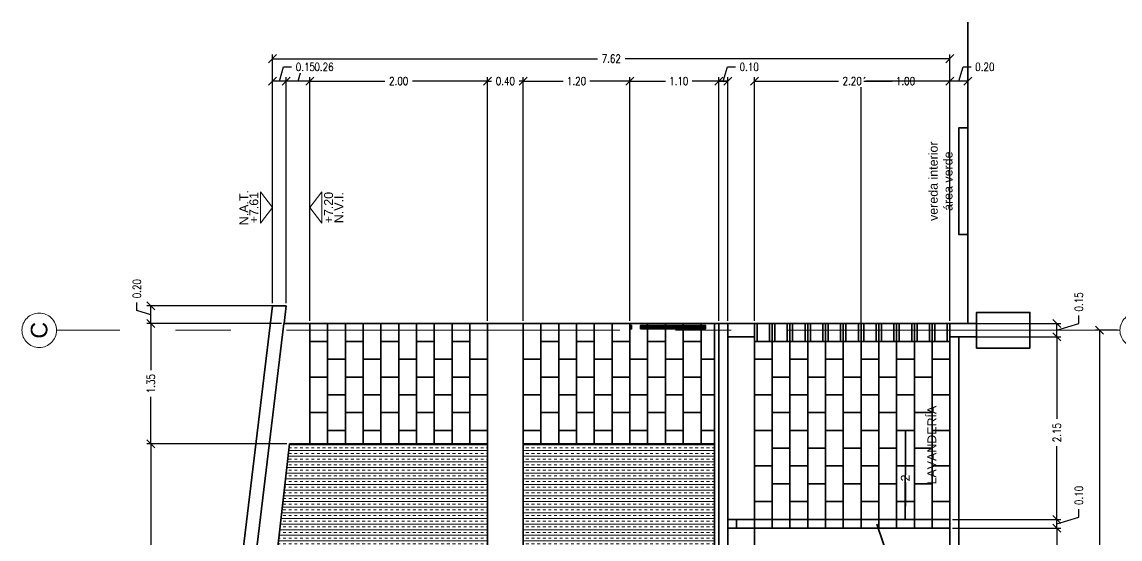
# Model space of a CAD drawing. Header units: metres. Extents: x -255 to -21, y -382 to -241.
# Drawn here: x -63.17 to -50.82, y -295.95 to -290.14 of the extents above; entities that cross this region are included whole.
import ezdxf
from ezdxf.enums import TextEntityAlignment as Align

# ---------------------------------------------------------------- set-up
doc = ezdxf.new("R2010")
doc.units = ezdxf.units.M
doc.header["$LTSCALE"] = 5
doc.header["$MEASUREMENT"] = 0
doc.linetypes.add('CENTER2', pattern=[1.125, 0.75, -0.125, 0.125, -0.125])
doc.layers.get('0').update_dxf_attribs({"color": 30})
for name, color, linetype, lineweight in [('A-ANNO-DIMS', 3, 'Continuous', 18), ('A-ANNO-NOTE', 7, 'Continuous', 35), ('A-ANNO-SYMB', 3, 'Continuous', 18), ('A-ANNO-TEXT', 3, 'Continuous', 18), ('A-ELEV-MBE1', 7, 'Continuous', 35), ('A-ELEV-PATT', 8, 'Continuous', 18), ('A-SECT-MCUT', 7, 'Continuous', 35)]:
    doc.layers.add(name, color=color, linetype=linetype, lineweight=lineweight)
doc.styles.add('E-ARIAL', font='arial.ttf')
doc.styles.add('E-ROMANS', font='romans.shx', dxfattribs={"width": 0.8})
doc.styles.get("Standard").update_dxf_attribs({"font": 'arial.ttf'})
doc.dimstyles.new('E-0050_TICK_18', dxfattribs={"dimscale": 0.001, "dimtxt": 90, "dimasz": 90, "dimexe": 45, "dimexo": 30, "dimgap": 45, "dimtad": 0, "dimzin": 0, "dimdsep": 46, "dimtxsty": 'E-ROMANS', "dimblk": 'OBLIQUE', "dimcen": 45, "dimclrd": 256, "dimclre": 256, "dimclrt": 256, "dimadec": 0, "dimazin": 0, "dimtfac": 1, "dimtmove": 1, "dimatfit": 3, "dimldrblk": 'OPEN90', "dimfxl": 1, "dimtfill": 1, "dimtolj": 1, "dimtzin": 0, "dimarcsym": 0})
doc.dimstyles.new('E-0200_TICK_12', dxfattribs={"dimscale": 0.001, "dimtxt": 240, "dimasz": 240, "dimexe": 120, "dimexo": 80, "dimgap": 120, "dimtad": 0, "dimzin": 0, "dimdsep": 46, "dimtxsty": 'E-ROMANS', "dimblk": 'OBLIQUE', "dimcen": 120, "dimclrd": 256, "dimclre": 256, "dimclrt": 256, "dimadec": 0, "dimazin": 0, "dimtfac": 1, "dimtmove": 1, "dimatfit": 3, "dimldrblk": 'OPEN90', "dimfxl": 1, "dimtfill": 1, "dimtolj": 1, "dimtzin": 0, "dimlwd": -1, "dimarcsym": 0})

# ---------------------------------------------------------------- blocks, each defined once
blk = doc.blocks.new('TAG-LEVEL-CO')
for points in [[(0.352, 0.272), (-0.352, 0.272)], [(0.352, 0.272), (0, 0), (-0.352, 0.272)]]:
    blk.add_lwpolyline(points)
at = {"style": 'E-ARIAL'}
for tag, p in [('N.P.T.', (0, 0.486)), ('%%P0,00', (0, 0.262))]:
    blk.add_attdef(tag, text='', height=0.2, dxfattribs=at).set_placement(p, align=Align.BOTTOM_CENTER)
blk = doc.blocks.new('_Oblique')
at = {"color": 0, "linetype": 'ByBlock', "lineweight": -2}
blk.add_line((-0.5, -0.5), (0.5, 0.5), dxfattribs=at)
blk = doc.blocks.new('*D641')
at = {"layer": 'A-ANNO-DIMS', "lineweight": -2, "transparency": 16777216}
for p, q in [((-52.7, -295.831), (-51.483, -295.831)), ((-51.528, -295.831), (-51.528, -296.126)), ((-51.528, -296.731), (-51.528, -296.435)), ((-52.7, -296.731), (-51.483, -296.731))]:
    blk.add_line(p, q, dxfattribs=at)
at = {"layer": 'A-ANNO-DIMS', "lineweight": -2, "transparency": 16777216, "xscale": 0.09, "yscale": 0.09, "zscale": 0.09}
for p, rotation in [((-51.528, -295.831), 90), ((-51.528, -296.731), 270)]:
    blk.add_blockref('_Oblique', p, dxfattribs=dict(at, rotation=rotation))
at = {"layer": 'A-ANNO-DIMS', "transparency": 16777216, "insert": (-51.528, -296.281), "char_height": 0.09, "attachment_point": 5, "rotation": 90, "style": 'E-ROMANS', "bg_fill": 3, "box_fill_scale": 1.25, "bg_fill_color": 256, "bg_fill_true_color": 13158600, "bg_fill_transparency": 0}
blk.add_mtext('\\A1;0.90', dxfattribs=at)
blk = doc.blocks.new('_Open90')
at = {"color": 0, "linetype": 'ByBlock', "lineweight": -2}
for p, q in [((0, 0), (-1, 0)), ((-0.5, 0.5), (0, 0)), ((0, 0), (-0.5, -0.5))]:
    blk.add_line(p, q, dxfattribs=at)
blk = doc.blocks.new('*D642')
at = {"layer": 'A-ANNO-DIMS', "lineweight": -2, "transparency": 16777216}
for p, q in [((-52.7, -293.681), (-51.483, -293.681)), ((-51.528, -293.681), (-51.528, -294.601)), ((-51.528, -295.831), (-51.528, -294.91)), ((-52.7, -295.831), (-51.483, -295.831))]:
    blk.add_line(p, q, dxfattribs=at)
at = {"layer": 'A-ANNO-DIMS', "lineweight": -2, "transparency": 16777216, "xscale": 0.09, "yscale": 0.09, "zscale": 0.09}
for p, rotation in [((-51.528, -293.681), 90), ((-51.528, -295.831), 270)]:
    blk.add_blockref('_Oblique', p, dxfattribs=dict(at, rotation=rotation))
at = {"layer": 'A-ANNO-DIMS', "transparency": 16777216, "insert": (-51.528, -294.756), "char_height": 0.09, "attachment_point": 5, "rotation": 90, "style": 'E-ROMANS', "bg_fill": 3, "box_fill_scale": 1.25, "bg_fill_color": 256, "bg_fill_true_color": 13158600, "bg_fill_transparency": 0}
blk.add_mtext('\\A1;2.15', dxfattribs=at)
blk = doc.blocks.new('*D643')
at = {"layer": 'A-ANNO-DIMS', "lineweight": -2, "transparency": 16777216}
for p, q in [((-52.7, -293.531), (-51.483, -293.531)), ((-51.528, -293.681), (-51.528, -293.531)), ((-51.528, -293.606), (-51.28, -293.531)), ((-51.28, -293.531), (-51.28, -293.441)), ((-52.7, -293.681), (-51.483, -293.681))]:
    blk.add_line(p, q, dxfattribs=at)
at = {"layer": 'A-ANNO-DIMS', "lineweight": -2, "transparency": 16777216, "xscale": 0.09, "yscale": 0.09, "zscale": 0.09}
for p, rotation in [((-51.528, -293.531), 90), ((-51.528, -293.681), 270)]:
    blk.add_blockref('_Oblique', p, dxfattribs=dict(at, rotation=rotation))
at = {"layer": 'A-ANNO-DIMS', "transparency": 16777216, "insert": (-51.28, -293.287), "char_height": 0.09, "attachment_point": 5, "rotation": 90, "style": 'E-ROMANS', "bg_fill": 3, "box_fill_scale": 1.25, "bg_fill_color": 256, "bg_fill_true_color": 13158600, "bg_fill_transparency": 0}
blk.add_mtext('\\A1;0.15', dxfattribs=at)
blk = doc.blocks.new('*D645')
at = {"layer": 'A-ANNO-DIMS', "lineweight": -2, "transparency": 16777216}
for p, q in [((-60.248, -293.531), (-61.762, -293.531)), ((-61.717, -293.531), (-61.717, -294.056)), ((-61.717, -294.881), (-61.717, -294.355)), ((-60.187, -294.881), (-61.762, -294.881))]:
    blk.add_line(p, q, dxfattribs=at)
at = {"layer": 'A-ANNO-DIMS', "lineweight": -2, "transparency": 16777216, "xscale": 0.09, "yscale": 0.09, "zscale": 0.09}
for p, rotation in [((-61.717, -293.531), 90), ((-61.717, -294.881), 270)]:
    blk.add_blockref('_Oblique', p, dxfattribs=dict(at, rotation=rotation))
at = {"layer": 'A-ANNO-DIMS', "transparency": 16777216, "insert": (-61.717, -294.206), "char_height": 0.09, "attachment_point": 5, "rotation": 90, "style": 'E-ROMANS', "bg_fill": 3, "box_fill_scale": 1.25, "bg_fill_color": 256, "bg_fill_true_color": 13158600, "bg_fill_transparency": 0}
blk.add_mtext('\\A1;1.35', dxfattribs=at)
blk = doc.blocks.new('*D646')
at = {"layer": 'A-ANNO-DIMS', "lineweight": -2, "transparency": 16777216}
for p, q in [((-61.874, -293.383), (-61.874, -293.293)), ((-61.717, -293.431), (-61.874, -293.383)), ((-60.224, -293.331), (-61.762, -293.331)), ((-61.717, -293.531), (-61.717, -293.331)), ((-60.248, -293.531), (-61.762, -293.531))]:
    blk.add_line(p, q, dxfattribs=at)
at = {"layer": 'A-ANNO-DIMS', "lineweight": -2, "transparency": 16777216, "xscale": 0.09, "yscale": 0.09, "zscale": 0.09, "rotation": 270}
blk.add_blockref('_Oblique', (-61.717, -293.531), dxfattribs=at)
at = {"layer": 'A-ANNO-DIMS', "transparency": 16777216, "insert": (-61.874, -293.139), "char_height": 0.09, "attachment_point": 5, "rotation": 90, "style": 'E-ROMANS', "bg_fill": 3, "box_fill_scale": 1.25, "bg_fill_color": 256, "bg_fill_true_color": 13158600, "bg_fill_transparency": 0}
blk.add_mtext('\\A1;0.20', dxfattribs=at)
at = {"layer": 'A-ANNO-DIMS', "lineweight": -2, "transparency": 16777216, "xscale": 0.09, "yscale": 0.09, "zscale": 0.09, "rotation": 90}
blk.add_blockref('_Oblique', (-61.717, -293.331), dxfattribs=at)
blk = doc.blocks.new('*D647')
at = {"layer": 'A-ANNO-DIMS', "lineweight": -2, "transparency": 16777216}
for p, q in [((-50.847, -293.606), (-51.094, -293.606)), ((-51.049, -293.606), (-51.049, -296.376)), ((-51.049, -299.456), (-51.049, -296.685)), ((-50.847, -299.456), (-51.094, -299.456))]:
    blk.add_line(p, q, dxfattribs=at)
at = {"layer": 'A-ANNO-DIMS', "lineweight": -2, "transparency": 16777216, "xscale": 0.09, "yscale": 0.09, "zscale": 0.09}
for p, rotation in [((-51.049, -293.606), 90), ((-51.049, -299.456), 270)]:
    blk.add_blockref('_Oblique', p, dxfattribs=dict(at, rotation=rotation))
at = {"layer": 'A-ANNO-DIMS', "transparency": 16777216, "insert": (-51.049, -296.531), "char_height": 0.09, "attachment_point": 5, "rotation": 90, "style": 'E-ROMANS', "bg_fill": 3, "box_fill_scale": 1.25, "bg_fill_color": 256, "bg_fill_true_color": 13158600, "bg_fill_transparency": 0}
blk.add_mtext('\\A1;5.85', dxfattribs=at)
blk = doc.blocks.new('*D648')
at = {"layer": 'A-ANNO-DIMS', "lineweight": -2, "transparency": 16777216}
for p, q in [((-52.63, -290.805), (-52.583, -290.647)), ((-52.583, -290.647), (-52.493, -290.647)), ((-52.73, -293.501), (-52.73, -290.76)), ((-52.53, -290.805), (-52.73, -290.805)), ((-52.53, -293.501), (-52.53, -290.76))]:
    blk.add_line(p, q, dxfattribs=at)
at = {"layer": 'A-ANNO-DIMS', "lineweight": -2, "transparency": 16777216, "xscale": 0.09, "yscale": 0.09, "zscale": 0.09, "rotation": 180}
blk.add_blockref('_Oblique', (-52.73, -290.805), dxfattribs=at)
at = {"layer": 'A-ANNO-DIMS', "transparency": 16777216, "insert": (-52.338, -290.647), "char_height": 0.09, "attachment_point": 5, "style": 'E-ROMANS', "bg_fill": 3, "box_fill_scale": 1.25, "bg_fill_color": 256, "bg_fill_true_color": 13158600, "bg_fill_transparency": 0}
blk.add_mtext('\\A1;0.20', dxfattribs=at)
at = {"layer": 'A-ANNO-DIMS', "lineweight": -2, "transparency": 16777216, "xscale": 0.09, "yscale": 0.09, "zscale": 0.09}
blk.add_blockref('_Oblique', (-52.53, -290.805), dxfattribs=at)
blk = doc.blocks.new('*D649')
at = {"layer": 'A-ANNO-DIMS', "lineweight": -2, "transparency": 16777216}
for p, q in [((-53.73, -293.651), (-53.73, -290.76)), ((-53.73, -290.805), (-53.38, -290.805)), ((-52.73, -290.805), (-53.08, -290.805)), ((-52.73, -293.501), (-52.73, -290.76))]:
    blk.add_line(p, q, dxfattribs=at)
at = {"layer": 'A-ANNO-DIMS', "lineweight": -2, "transparency": 16777216, "xscale": 0.09, "yscale": 0.09, "zscale": 0.09, "rotation": 180}
blk.add_blockref('_Oblique', (-53.73, -290.805), dxfattribs=at)
at = {"layer": 'A-ANNO-DIMS', "lineweight": -2, "transparency": 16777216, "xscale": 0.09, "yscale": 0.09, "zscale": 0.09}
blk.add_blockref('_Oblique', (-52.73, -290.805), dxfattribs=at)
at = {"layer": 'A-ANNO-DIMS', "transparency": 16777216, "insert": (-53.23, -290.805), "char_height": 0.09, "attachment_point": 5, "style": 'E-ROMANS', "bg_fill": 3, "box_fill_scale": 1.25, "bg_fill_color": 256, "bg_fill_true_color": 13158600, "bg_fill_transparency": 0}
blk.add_mtext('\\A1;1.00', dxfattribs=at)
blk = doc.blocks.new('*D382')
at = {"layer": 'A-ANNO-DIMS', "lineweight": -2, "transparency": 16777216}
for p, q in [((-54.93, -293.501), (-54.93, -290.76)), ((-54.93, -290.805), (-53.985, -290.805)), ((-52.73, -290.805), (-53.675, -290.805)), ((-52.73, -293.501), (-52.73, -290.76))]:
    blk.add_line(p, q, dxfattribs=at)
at = {"layer": 'A-ANNO-DIMS', "lineweight": -2, "transparency": 16777216, "xscale": 0.09, "yscale": 0.09, "zscale": 0.09, "rotation": 180}
blk.add_blockref('_Oblique', (-54.93, -290.805), dxfattribs=at)
at = {"layer": 'A-ANNO-DIMS', "lineweight": -2, "transparency": 16777216, "xscale": 0.09, "yscale": 0.09, "zscale": 0.09}
blk.add_blockref('_Oblique', (-52.73, -290.805), dxfattribs=at)
at = {"layer": 'A-ANNO-DIMS', "transparency": 16777216, "insert": (-53.83, -290.805), "char_height": 0.09, "attachment_point": 5, "style": 'E-ROMANS', "bg_fill": 3, "box_fill_scale": 1.25, "bg_fill_color": 256, "bg_fill_true_color": 13158600, "bg_fill_transparency": 0}
blk.add_mtext('\\A1;2.20', dxfattribs=at)
blk = doc.blocks.new('*D650')
at = {"layer": 'A-ANNO-DIMS', "lineweight": -2, "transparency": 16777216}
for p, q in [((-55.28, -290.805), (-55.233, -290.647)), ((-55.233, -290.647), (-55.143, -290.647)), ((-55.33, -293.501), (-55.33, -290.76)), ((-55.33, -290.805), (-55.23, -290.805)), ((-55.23, -293.501), (-55.23, -290.76))]:
    blk.add_line(p, q, dxfattribs=at)
at = {"layer": 'A-ANNO-DIMS', "lineweight": -2, "transparency": 16777216, "xscale": 0.09, "yscale": 0.09, "zscale": 0.09, "rotation": 180}
blk.add_blockref('_Oblique', (-55.33, -290.805), dxfattribs=at)
at = {"layer": 'A-ANNO-DIMS', "lineweight": -2, "transparency": 16777216, "xscale": 0.09, "yscale": 0.09, "zscale": 0.09}
blk.add_blockref('_Oblique', (-55.23, -290.805), dxfattribs=at)
at = {"layer": 'A-ANNO-DIMS', "transparency": 16777216, "insert": (-54.988, -290.647), "char_height": 0.09, "attachment_point": 5, "style": 'E-ROMANS', "bg_fill": 3, "box_fill_scale": 1.25, "bg_fill_color": 256, "bg_fill_true_color": 13158600, "bg_fill_transparency": 0}
blk.add_mtext('\\A1;0.10', dxfattribs=at)
blk = doc.blocks.new('*D651')
at = {"layer": 'A-ANNO-DIMS', "lineweight": -2, "transparency": 16777216}
for p, q in [((-56.33, -293.501), (-56.33, -290.76)), ((-56.33, -290.805), (-55.93, -290.805)), ((-55.23, -290.805), (-55.63, -290.805)), ((-55.23, -293.501), (-55.23, -290.76))]:
    blk.add_line(p, q, dxfattribs=at)
at = {"layer": 'A-ANNO-DIMS', "lineweight": -2, "transparency": 16777216, "xscale": 0.09, "yscale": 0.09, "zscale": 0.09, "rotation": 180}
blk.add_blockref('_Oblique', (-56.33, -290.805), dxfattribs=at)
at = {"layer": 'A-ANNO-DIMS', "lineweight": -2, "transparency": 16777216, "xscale": 0.09, "yscale": 0.09, "zscale": 0.09}
blk.add_blockref('_Oblique', (-55.23, -290.805), dxfattribs=at)
at = {"layer": 'A-ANNO-DIMS', "transparency": 16777216, "insert": (-55.78, -290.805), "char_height": 0.09, "attachment_point": 5, "style": 'E-ROMANS', "bg_fill": 3, "box_fill_scale": 1.25, "bg_fill_color": 256, "bg_fill_true_color": 13158600, "bg_fill_transparency": 0}
blk.add_mtext('\\A1;1.10', dxfattribs=at)
blk = doc.blocks.new('*D652')
at = {"layer": 'A-ANNO-DIMS', "lineweight": -2, "transparency": 16777216}
for p, q in [((-57.53, -293.501), (-57.53, -290.76)), ((-57.53, -290.805), (-57.08, -290.805)), ((-56.33, -290.805), (-56.78, -290.805)), ((-56.33, -293.501), (-56.33, -290.76))]:
    blk.add_line(p, q, dxfattribs=at)
at = {"layer": 'A-ANNO-DIMS', "lineweight": -2, "transparency": 16777216, "xscale": 0.09, "yscale": 0.09, "zscale": 0.09, "rotation": 180}
blk.add_blockref('_Oblique', (-57.53, -290.805), dxfattribs=at)
at = {"layer": 'A-ANNO-DIMS', "lineweight": -2, "transparency": 16777216, "xscale": 0.09, "yscale": 0.09, "zscale": 0.09}
blk.add_blockref('_Oblique', (-56.33, -290.805), dxfattribs=at)
at = {"layer": 'A-ANNO-DIMS', "transparency": 16777216, "insert": (-56.93, -290.805), "char_height": 0.09, "attachment_point": 5, "style": 'E-ROMANS', "bg_fill": 3, "box_fill_scale": 1.25, "bg_fill_color": 256, "bg_fill_true_color": 13158600, "bg_fill_transparency": 0}
blk.add_mtext('\\A1;1.20', dxfattribs=at)
blk = doc.blocks.new('*D653')
at = {"layer": 'A-ANNO-DIMS', "lineweight": -2, "transparency": 16777216}
for p, q in [((-57.93, -293.501), (-57.93, -290.76)), ((-57.93, -290.805), (-57.885, -290.805)), ((-57.53, -290.805), (-57.575, -290.805)), ((-57.53, -293.501), (-57.53, -290.76))]:
    blk.add_line(p, q, dxfattribs=at)
at = {"layer": 'A-ANNO-DIMS', "lineweight": -2, "transparency": 16777216, "xscale": 0.09, "yscale": 0.09, "zscale": 0.09, "rotation": 180}
blk.add_blockref('_Oblique', (-57.93, -290.805), dxfattribs=at)
at = {"layer": 'A-ANNO-DIMS', "lineweight": -2, "transparency": 16777216, "xscale": 0.09, "yscale": 0.09, "zscale": 0.09}
blk.add_blockref('_Oblique', (-57.53, -290.805), dxfattribs=at)
at = {"layer": 'A-ANNO-DIMS', "transparency": 16777216, "insert": (-57.73, -290.805), "char_height": 0.09, "attachment_point": 5, "style": 'E-ROMANS', "bg_fill": 3, "box_fill_scale": 1.25, "bg_fill_color": 256, "bg_fill_true_color": 13158600, "bg_fill_transparency": 0}
blk.add_mtext('\\A1;0.40', dxfattribs=at)
blk = doc.blocks.new('*D654')
at = {"layer": 'A-ANNO-DIMS', "lineweight": -2, "transparency": 16777216}
for p, q in [((-59.93, -293.501), (-59.93, -290.76)), ((-59.93, -290.805), (-59.085, -290.805)), ((-57.93, -290.805), (-58.775, -290.805)), ((-57.93, -293.501), (-57.93, -290.76))]:
    blk.add_line(p, q, dxfattribs=at)
at = {"layer": 'A-ANNO-DIMS', "lineweight": -2, "transparency": 16777216, "xscale": 0.09, "yscale": 0.09, "zscale": 0.09, "rotation": 180}
blk.add_blockref('_Oblique', (-59.93, -290.805), dxfattribs=at)
at = {"layer": 'A-ANNO-DIMS', "lineweight": -2, "transparency": 16777216, "xscale": 0.09, "yscale": 0.09, "zscale": 0.09}
blk.add_blockref('_Oblique', (-57.93, -290.805), dxfattribs=at)
at = {"layer": 'A-ANNO-DIMS', "transparency": 16777216, "insert": (-58.93, -290.805), "char_height": 0.09, "attachment_point": 5, "style": 'E-ROMANS', "bg_fill": 3, "box_fill_scale": 1.25, "bg_fill_color": 256, "bg_fill_true_color": 13158600, "bg_fill_transparency": 0}
blk.add_mtext('\\A1;2.00', dxfattribs=at)
blk = doc.blocks.new('*D383')
at = {"layer": 'A-ANNO-DIMS', "lineweight": -2, "transparency": 16777216}
for p, q in [((-60.062, -290.805), (-60.015, -290.647)), ((-60.015, -290.647), (-59.925, -290.647)), ((-60.194, -293.301), (-60.194, -290.76)), ((-59.93, -290.805), (-60.194, -290.805)), ((-59.93, -293.501), (-59.93, -290.76))]:
    blk.add_line(p, q, dxfattribs=at)
at = {"layer": 'A-ANNO-DIMS', "lineweight": -2, "transparency": 16777216, "xscale": 0.09, "yscale": 0.09, "zscale": 0.09, "rotation": 180}
blk.add_blockref('_Oblique', (-60.194, -290.805), dxfattribs=at)
at = {"layer": 'A-ANNO-DIMS', "transparency": 16777216, "insert": (-59.77, -290.647), "char_height": 0.09, "attachment_point": 5, "style": 'E-ROMANS', "bg_fill": 3, "box_fill_scale": 1.25, "bg_fill_color": 256, "bg_fill_true_color": 13158600, "bg_fill_transparency": 0}
blk.add_mtext('\\A1;0.26', dxfattribs=at)
at = {"layer": 'A-ANNO-DIMS', "lineweight": -2, "transparency": 16777216, "xscale": 0.09, "yscale": 0.09, "zscale": 0.09}
blk.add_blockref('_Oblique', (-59.93, -290.805), dxfattribs=at)
blk = doc.blocks.new('*D655')
at = {"layer": 'A-ANNO-DIMS', "lineweight": -2, "transparency": 16777216}
for p, q in [((-60.271, -290.805), (-60.224, -290.647)), ((-60.224, -290.647), (-60.134, -290.647)), ((-60.348, -293.301), (-60.348, -290.76)), ((-60.194, -290.805), (-60.348, -290.805)), ((-60.194, -293.301), (-60.194, -290.76))]:
    blk.add_line(p, q, dxfattribs=at)
at = {"layer": 'A-ANNO-DIMS', "lineweight": -2, "transparency": 16777216, "xscale": 0.09, "yscale": 0.09, "zscale": 0.09, "rotation": 180}
blk.add_blockref('_Oblique', (-60.348, -290.805), dxfattribs=at)
at = {"layer": 'A-ANNO-DIMS', "transparency": 16777216, "insert": (-59.979, -290.647), "char_height": 0.09, "attachment_point": 5, "style": 'E-ROMANS', "bg_fill": 3, "box_fill_scale": 1.25, "bg_fill_color": 256, "bg_fill_true_color": 13158600, "bg_fill_transparency": 0}
blk.add_mtext('\\A1;0.15', dxfattribs=at)
at = {"layer": 'A-ANNO-DIMS', "lineweight": -2, "transparency": 16777216, "xscale": 0.09, "yscale": 0.09, "zscale": 0.09}
blk.add_blockref('_Oblique', (-60.194, -290.805), dxfattribs=at)
blk = doc.blocks.new('*D384')
at = {"layer": 'A-ANNO-DIMS', "lineweight": -2, "transparency": 16777216}
for p, q in [((-60.348, -293.301), (-60.348, -290.509)), ((-60.348, -290.554), (-56.694, -290.554)), ((-52.73, -290.554), (-56.384, -290.554)), ((-52.73, -293.501), (-52.73, -290.509))]:
    blk.add_line(p, q, dxfattribs=at)
at = {"layer": 'A-ANNO-DIMS', "lineweight": -2, "transparency": 16777216, "xscale": 0.09, "yscale": 0.09, "zscale": 0.09, "rotation": 180}
blk.add_blockref('_Oblique', (-60.348, -290.554), dxfattribs=at)
at = {"layer": 'A-ANNO-DIMS', "lineweight": -2, "transparency": 16777216, "xscale": 0.09, "yscale": 0.09, "zscale": 0.09}
blk.add_blockref('_Oblique', (-52.73, -290.554), dxfattribs=at)
at = {"layer": 'A-ANNO-DIMS', "transparency": 16777216, "insert": (-56.539, -290.554), "char_height": 0.09, "attachment_point": 5, "style": 'E-ROMANS', "bg_fill": 3, "box_fill_scale": 1.25, "bg_fill_color": 256, "bg_fill_true_color": 13158600, "bg_fill_transparency": 0}
blk.add_mtext('\\A1;7.62', dxfattribs=at)
blk = doc.blocks.new('*D656')
at = {"layer": 'A-ANNO-DIMS', "lineweight": -2, "transparency": 16777216}
for p, q in [((-51.28, -295.706), (-51.28, -295.616)), ((-52.7, -295.731), (-51.483, -295.731)), ((-51.528, -295.781), (-51.28, -295.706)), ((-51.528, -295.831), (-51.528, -295.731)), ((-52.7, -295.831), (-51.483, -295.831))]:
    blk.add_line(p, q, dxfattribs=at)
at = {"layer": 'A-ANNO-DIMS', "lineweight": -2, "transparency": 16777216, "xscale": 0.09, "yscale": 0.09, "zscale": 0.09}
for p, rotation in [((-51.528, -295.731), 90), ((-51.528, -295.831), 270)]:
    blk.add_blockref('_Oblique', p, dxfattribs=dict(at, rotation=rotation))
at = {"layer": 'A-ANNO-DIMS', "transparency": 16777216, "insert": (-51.28, -295.462), "char_height": 0.09, "attachment_point": 5, "rotation": 90, "style": 'E-ROMANS', "bg_fill": 3, "box_fill_scale": 1.25, "bg_fill_color": 256, "bg_fill_true_color": 13158600, "bg_fill_transparency": 0}
blk.add_mtext('\\A1;0.10', dxfattribs=at)
blk = doc.blocks.new('*D529')
at = {"layer": 'A-ANNO-DIMS', "lineweight": -2, "transparency": 16777216}
for p, q in [((-60.187, -294.881), (-61.762, -294.881)), ((-61.717, -294.881), (-61.717, -296.376)), ((-61.717, -298.181), (-61.717, -296.685)), ((-60.56, -298.181), (-61.762, -298.181))]:
    blk.add_line(p, q, dxfattribs=at)
at = {"layer": 'A-ANNO-DIMS', "lineweight": -2, "transparency": 16777216, "xscale": 0.09, "yscale": 0.09, "zscale": 0.09}
for p, rotation in [((-61.717, -294.881), 90), ((-61.717, -298.181), 270)]:
    blk.add_blockref('_Oblique', p, dxfattribs=dict(at, rotation=rotation))
at = {"layer": 'A-ANNO-DIMS', "transparency": 16777216, "insert": (-61.717, -296.531), "char_height": 0.09, "attachment_point": 5, "rotation": 90, "style": 'E-ROMANS', "bg_fill": 3, "box_fill_scale": 1.25, "bg_fill_color": 256, "bg_fill_true_color": 13158600, "bg_fill_transparency": 0}
blk.add_mtext('\\A1;3.30', dxfattribs=at)

msp = doc.modelspace()

# ---------------------------------------------------------------- linework, layer by layer
at = {"layer": 'A-ANNO-SYMB', "linetype": 'CENTER2'}
msp.add_lwpolyline([(-50.817, -293.606), (-62.78, -293.606)], dxfattribs=at)
for centre in [(-62.973, -293.606), (-50.624, -293.606)]:
    msp.add_circle(centre, 0.194, dxfattribs=at)
at = {"layer": 'A-ELEV-MBE1'}
for p, q in [((-60.218, -293.531), (-57.93, -293.531)), ((-57.93, -293.531), (-57.93, -299.531)), ((-57.93, -293.531), (-57.53, -293.531)), ((-57.53, -299.531), (-57.53, -293.531)), ((-55.38, -293.531), (-57.53, -293.531)), ((-59.93, -293.731), (-59.73, -293.731)), ((-59.53, -293.731), (-59.33, -293.731)), ((-59.13, -293.731), (-58.93, -293.731)), ((-58.73, -293.731), (-58.53, -293.731)), ((-58.33, -293.731), (-58.13, -293.731)), ((-57.33, -293.731), (-57.13, -293.731)), ((-56.93, -293.731), (-56.73, -293.731)), ((-56.53, -293.731), (-56.33, -293.731)), ((-56.13, -293.731), (-55.93, -293.731)), ((-55.73, -293.731), (-55.53, -293.731)), ((-54.93, -296.731), (-54.93, -293.681)), ((-54.9, -293.731), (-54.76, -293.731)), ((-54.7, -293.731), (-54.56, -293.731)), ((-54.5, -293.731), (-54.36, -293.731)), ((-54.3, -293.731), (-54.16, -293.731)), ((-54.1, -293.731), (-53.96, -293.731)), ((-59.73, -293.931), (-59.53, -293.931)), ((-59.33, -293.931), (-59.13, -293.931)), ((-58.93, -293.931), (-58.73, -293.931)), ((-58.53, -293.931), (-58.33, -293.931)), ((-58.13, -293.931), (-57.93, -293.931)), ((-57.53, -293.931), (-57.33, -293.931)), ((-57.13, -293.931), (-56.93, -293.931)), ((-56.73, -293.931), (-56.53, -293.931)), ((-56.33, -293.931), (-56.13, -293.931)), ((-55.93, -293.931), (-55.73, -293.931)), ((-55.53, -293.931), (-55.38, -293.931)), ((-54.93, -293.931), (-54.73, -293.931)), ((-54.53, -293.931), (-54.33, -293.931)), ((-54.13, -293.931), (-53.93, -293.931)), ((-53.73, -293.931), (-53.53, -293.931)), ((-53.33, -293.931), (-53.13, -293.931)), ((-52.93, -293.931), (-52.73, -293.931)), ((-59.93, -294.131), (-59.73, -294.131)), ((-59.53, -294.131), (-59.33, -294.131)), ((-59.13, -294.131), (-58.93, -294.131)), ((-58.73, -294.131), (-58.53, -294.131)), ((-58.33, -294.131), (-58.13, -294.131)), ((-57.33, -294.131), (-57.13, -294.131)), ((-56.93, -294.131), (-56.73, -294.131)), ((-56.53, -294.131), (-56.33, -294.131)), ((-56.13, -294.131), (-55.93, -294.131)), ((-55.73, -294.131), (-55.53, -294.131)), ((-54.73, -294.131), (-54.53, -294.131)), ((-54.33, -294.131), (-54.13, -294.131)), ((-53.93, -294.131), (-53.73, -294.131)), ((-53.53, -294.131), (-53.33, -294.131)), ((-53.13, -294.131), (-52.93, -294.131)), ((-59.73, -294.331), (-59.53, -294.331)), ((-59.33, -294.331), (-59.13, -294.331)), ((-58.93, -294.331), (-58.73, -294.331)), ((-58.53, -294.331), (-58.33, -294.331)), ((-58.13, -294.331), (-57.93, -294.331)), ((-57.53, -294.331), (-57.33, -294.331)), ((-57.13, -294.331), (-56.93, -294.331)), ((-56.73, -294.331), (-56.53, -294.331)), ((-56.33, -294.331), (-56.13, -294.331)), ((-55.93, -294.331), (-55.73, -294.331)), ((-55.53, -294.331), (-55.38, -294.331)), ((-54.93, -294.331), (-54.73, -294.331)), ((-54.53, -294.331), (-54.33, -294.331)), ((-54.13, -294.331), (-53.93, -294.331)), ((-53.73, -294.331), (-53.53, -294.331)), ((-53.33, -294.331), (-53.13, -294.331)), ((-52.93, -294.331), (-52.73, -294.331)), ((-59.93, -294.531), (-59.73, -294.531)), ((-59.53, -294.531), (-59.33, -294.531)), ((-59.13, -294.531), (-58.93, -294.531)), ((-58.73, -294.531), (-58.53, -294.531)), ((-58.33, -294.531), (-58.13, -294.531)), ((-57.33, -294.531), (-57.13, -294.531)), ((-56.93, -294.531), (-56.73, -294.531)), ((-56.53, -294.531), (-56.33, -294.531)), ((-56.13, -294.531), (-55.93, -294.531)), ((-55.73, -294.531), (-55.53, -294.531)), ((-54.73, -294.531), (-54.53, -294.531)), ((-54.33, -294.531), (-54.13, -294.531)), ((-53.93, -294.531), (-53.73, -294.531)), ((-53.53, -294.531), (-53.33, -294.531)), ((-53.13, -294.531), (-52.93, -294.531)), ((-59.73, -294.731), (-59.53, -294.731)), ((-59.33, -294.731), (-59.13, -294.731)), ((-58.93, -294.731), (-58.73, -294.731)), ((-58.53, -294.731), (-58.33, -294.731)), ((-58.13, -294.731), (-57.93, -294.731)), ((-57.53, -294.731), (-57.33, -294.731)), ((-57.13, -294.731), (-56.93, -294.731)), ((-56.73, -294.731), (-56.53, -294.731)), ((-56.33, -294.731), (-56.13, -294.731)), ((-55.93, -294.731), (-55.73, -294.731)), ((-55.53, -294.731), (-55.38, -294.731)), ((-54.93, -294.731), (-54.73, -294.731)), ((-54.53, -294.731), (-54.33, -294.731)), ((-54.13, -294.731), (-53.93, -294.731)), ((-53.73, -294.731), (-53.53, -294.731)), ((-53.33, -294.731), (-53.13, -294.731)), ((-60.157, -294.881), (-60.53, -298.181)), ((-59.93, -294.881), (-60.157, -294.881)), ((-59.93, -294.881), (-57.93, -294.881)), ((-57.53, -294.881), (-55.38, -294.881)), ((-54.73, -294.931), (-54.53, -294.931)), ((-54.33, -294.931), (-54.13, -294.931)), ((-53.93, -294.931), (-53.73, -294.931)), ((-53.53, -294.931), (-53.33, -294.931)), ((-53.13, -294.931), (-52.93, -294.931)), ((-54.93, -295.131), (-54.73, -295.131)), ((-54.53, -295.131), (-54.33, -295.131)), ((-54.13, -295.131), (-53.93, -295.131)), ((-53.73, -295.131), (-53.53, -295.131)), ((-53.33, -295.131), (-53.13, -295.131)), ((-54.73, -295.331), (-54.53, -295.331)), ((-54.33, -295.331), (-54.13, -295.331)), ((-53.93, -295.331), (-53.73, -295.331)), ((-53.53, -295.331), (-53.33, -295.331)), ((-53.13, -295.331), (-52.93, -295.331)), ((-54.93, -295.531), (-54.73, -295.531)), ((-54.53, -295.531), (-54.33, -295.531)), ((-54.13, -295.531), (-53.93, -295.531)), ((-53.73, -295.531), (-53.53, -295.531)), ((-53.33, -295.531), (-53.13, -295.531))]:
    msp.add_line(p, q, dxfattribs=at)
for points in [[(-59.93, -294.881), (-59.93, -293.531)], [(-59.73, -294.881), (-59.73, -293.531)], [(-59.53, -294.881), (-59.53, -293.531)], [(-59.33, -294.881), (-59.33, -293.531)], [(-59.13, -294.881), (-59.13, -293.531)], [(-58.93, -294.881), (-58.93, -293.531)], [(-58.73, -294.881), (-58.73, -293.531)], [(-58.53, -294.881), (-58.53, -293.531)], [(-58.33, -294.881), (-58.33, -293.531)], [(-58.13, -294.881), (-58.13, -293.531)], [(-57.33, -294.881), (-57.33, -293.531)], [(-57.13, -294.881), (-57.13, -293.531)], [(-56.93, -294.881), (-56.93, -293.531)], [(-56.73, -294.881), (-56.73, -293.531)], [(-56.53, -294.881), (-56.53, -293.531)], [(-56.33, -294.881), (-56.33, -293.531)], [(-56.19, -293.551), (-55.5, -293.551)], [(-56.13, -293.551), (-56.13, -293.531)], [(-55.93, -293.551), (-55.93, -293.531)], [(-55.73, -293.551), (-55.73, -293.531)], [(-55.53, -293.551), (-55.53, -293.531)], [(-55.38, -293.531), (-55.38, -299.531)], [(-56.19, -293.591), (-55.5, -293.591)], [(-56.13, -294.881), (-56.13, -293.591)], [(-55.93, -294.881), (-55.93, -293.591)], [(-55.73, -294.881), (-55.73, -293.591)], [(-55.53, -294.881), (-55.53, -293.591)], [(-54.73, -295.731), (-54.73, -293.681)], [(-54.53, -295.731), (-54.53, -293.681)], [(-54.33, -295.731), (-54.33, -293.681)], [(-54.13, -295.731), (-54.13, -293.681)], [(-53.93, -295.731), (-53.93, -293.681)]]:
    msp.add_lwpolyline(points, dxfattribs=at)
at = {"layer": 'A-SECT-MCUT'}
for p, q in [((-60.348, -293.331), (-60.194, -293.331)), ((-55.33, -293.531), (-55.33, -299.531)), ((-55.23, -293.531), (-54.93, -293.531)), ((-55.23, -293.681), (-55.23, -293.531)), ((-54.93, -293.531), (-54.93, -293.681)), ((-52.73, -293.681), (-52.73, -293.531)), ((-52.73, -293.531), (-52.43, -293.531)), ((-54.93, -293.681), (-55.23, -293.681)), ((-55.23, -293.681), (-55.23, -299.381)), ((-54.93, -293.681), (-54.93, -293.731)), ((-54.93, -293.731), (-54.9, -293.731)), ((-54.76, -293.731), (-54.73, -293.731)), ((-54.73, -293.731), (-54.7, -293.731)), ((-54.56, -293.731), (-54.53, -293.731)), ((-54.53, -293.731), (-54.5, -293.731)), ((-54.36, -293.731), (-54.33, -293.731)), ((-54.33, -293.731), (-54.3, -293.731)), ((-54.16, -293.731), (-54.13, -293.731)), ((-54.13, -293.731), (-54.1, -293.731)), ((-53.96, -293.731), (-53.93, -293.731)), ((-53.93, -293.731), (-53.9, -293.731)), ((-52.73, -299.381), (-52.73, -293.681)), ((-52.43, -293.681), (-52.73, -293.681)), ((-52.63, -299.381), (-52.63, -293.681)), ((-55.13, -295.831), (-55.13, -295.731)), ((-54.93, -295.831), (-54.93, -295.731)), ((-54.73, -295.831), (-54.73, -295.731)), ((-54.53, -295.831), (-54.53, -295.731)), ((-54.33, -295.831), (-54.33, -295.731)), ((-54.13, -295.831), (-54.13, -295.731)), ((-53.93, -295.831), (-53.93, -295.731)), ((-53.73, -295.831), (-53.73, -295.731)), ((-53.53, -295.831), (-53.53, -295.731)), ((-53.33, -295.831), (-53.33, -295.731)), ((-53.13, -295.831), (-53.13, -295.731)), ((-52.93, -295.831), (-52.93, -295.731))]:
    msp.add_line(p, q, dxfattribs=at)
for points in [[(-52.53, -290.142), (-52.53, -293.531)], [(-60.348, -293.331), (-61.194, -300.331)], [(-60.194, -293.331), (-60.218, -293.531)], [(-60.221, -293.531), (-60.946, -299.531)], [(-56.33, -293.591), (-56.33, -293.551), (-56.31, -293.551), (-56.31, -293.591), (-56.33, -293.591)], [(-56.21, -293.591), (-56.21, -293.551), (-56.19, -293.551), (-56.19, -293.591), (-56.21, -293.591)], [(-55.5, -293.591), (-55.5, -293.551), (-55.48, -293.551), (-55.48, -293.591), (-55.5, -293.591)], [(-55.5, -293.571), (-56.19, -293.571)]]:
    msp.add_lwpolyline(points, dxfattribs=at)
msp.add_lwpolyline([(-52.43, -293.806), (-52.43, -293.406), (-51.83, -293.406), (-51.83, -293.806)], close=True, dxfattribs=at)

# ---------------------------------------------------------------- block references
at = {"layer": 'A-ANNO-SYMB', "xscale": 0.5, "yscale": 0.5, "zscale": 0.5, "rotation": 90}
msp.add_blockref('TAG-LEVEL-CO', (-60.348, -292.228), dxfattribs=at).add_auto_attribs({'%%P0,00': '+7.61', 'N.P.T.': 'N.A.T.'})
at = {"layer": 'A-ANNO-SYMB'}
ref = msp.add_blockref('TAG-LEVEL-CO', (-59.93, -292.228), dxfattribs=dict(at, xscale=-0.5, yscale=0.5, zscale=0.5, rotation=270))
ref.add_attrib('%%P0,00', '+7.20', dxfattribs={"layer": '0', "height": 0.1, "rotation": 90, "style": 'E-ARIAL'}).set_placement((-59.639, -292.228), align=Align.BOTTOM_CENTER)
ref.add_attrib('N.P.T.', 'N.V.I.', dxfattribs={"layer": '0', "height": 0.1, "rotation": 90, "style": 'E-ARIAL'}).set_placement((-59.522, -292.228), align=Align.BOTTOM_CENTER)

# ---------------------------------------------------------------- texts
at = {"layer": 'A-ANNO-TEXT', "insert": (-62.973, -293.606), "char_height": 0.18608, "attachment_point": 5, "rotation": 90}
msp.add_mtext('{\\fArial|b0|i0|c0|p34;C}', dxfattribs=at)
at = {"layer": 'A-ANNO-TEXT', "char_height": 0.1, "rotation": 90, "style": 'E-ARIAL'}
for s, insert, attachment_point in [('LAVANDERÍA', (-52.884, -295.339), 7), ('2', (-53.232, -295.305), 4)]:
    msp.add_mtext(s, dxfattribs=dict(at, insert=insert, attachment_point=attachment_point))

# ---------------------------------------------------------------- leaders
at = {"layer": 'A-ANNO-NOTE'}
for points in [[(-53.233, -295.731), (-53.232, -295.436), (-53.232, -295.315)], [(-53.233, -296.731), (-53.332, -296.436), (-53.332, -296.315)]]:
    msp.add_leader(points, dimstyle='E-0200_TICK_12', override={"dimasz": 0.2, "dimgap": 0.8, "dimtad": 0, "dimldrblk": 'Open90'}, dxfattribs=at)

# ---------------------------------------------------------------- next in the draw order: dimensions: what is measured, and where the dimension line sits
at = {"layer": 'A-ANNO-DIMS'}
for base, p1, p2, picture, middle in [((-61.717, -293.531), (-60.157, -294.881), (-60.218, -293.531), '*D645', (-61.717, -294.206)), ((-51.049, -293.606), (-50.817, -299.456), (-50.817, -293.606), '*D647', (-51.049, -296.531)), ((-51.528, -295.831), (-52.73, -296.731), (-52.73, -295.831), '*D641', (-51.528, -296.281))]:
    dim = msp.add_linear_dim(base=base, p1=p1, p2=p2, angle=90, dimstyle='E-0050_TICK_18', dxfattribs=at)
    dim.commit()
    dim.dimension.update_dxf_attribs({"geometry": picture, "text_midpoint": middle})

# ---------------------------------------------------------------- next in the draw order: dimensions: what is measured, and where the dimension line sits
for base, p1, p2, picture, middle in [((-61.717, -293.331), (-60.218, -293.531), (-60.194, -293.331), '*D646', (-61.874, -293.248)), ((-51.528, -293.681), (-52.73, -295.831), (-52.73, -293.681), '*D642', (-51.528, -294.756)), ((-61.717, -294.881), (-60.53, -298.181), (-60.157, -294.881), '*D529', (-61.717, -296.531))]:
    dim = msp.add_linear_dim(base=base, p1=p1, p2=p2, angle=90, dimstyle='E-0050_TICK_18', dxfattribs=at)
    dim.commit()
    dim.dimension.update_dxf_attribs({"geometry": picture, "text_midpoint": middle})

# ---------------------------------------------------------------- next in the draw order: hatches: boundary and pattern name
at = {"layer": 'A-ELEV-PATT'}
h = msp.add_hatch(dxfattribs=at)
h.set_pattern_fill('TRANS', color=256, scale=0.01, angle=90, style=0)
h.set_pattern_definition([(180, (0, 0), (-8e-18, -0.0635), []), (180, (-4e-18, -0.03175), (-8e-18, -0.0635), [0.03175, -0.03175])])
h.paths.add_polyline_path([(-59.93, -294.881), (-60.157, -294.881), (-60.53, -298.181), (-57.93, -298.181), (-57.93, -294.881)])
h.paths.add_polyline_path([(-57.53, -296.881), (-57.53, -298.181), (-55.38, -298.181), (-55.38, -296.881)])
h.paths.add_polyline_path([(-57.53, -294.881), (-57.53, -296.031), (-55.38, -296.031), (-55.38, -294.881)])

# ---------------------------------------------------------------- next in the draw order: linework, layer by layer
at = {"layer": 'A-ELEV-MBE1'}
for p, q in [((-52.93, -294.731), (-52.73, -294.731)), ((-52.93, -295.131), (-52.73, -295.131))]:
    msp.add_line(p, q, dxfattribs=at)
at = {"layer": 'A-SECT-MCUT'}
for p, q in [((-55.23, -295.731), (-52.73, -295.731)), ((-55.23, -295.831), (-52.73, -295.831))]:
    msp.add_line(p, q, dxfattribs=at)

# ---------------------------------------------------------------- next in the draw order: dimensions: what is measured, and where the dimension line sits
at = {"layer": 'A-ANNO-DIMS'}
dim = msp.add_linear_dim(base=(-51.528, -293.531), p1=(-52.73, -293.681), p2=(-52.73, -293.531), angle=90, dimstyle='E-0050_TICK_18', dxfattribs=at)
dim.commit()
dim.dimension.update_dxf_attribs({"geometry": '*D643', "text_midpoint": (-51.28, -293.396)})

# ---------------------------------------------------------------- next in the draw order: dimensions: what is measured, and where the dimension line sits
for base, p1, p2, angle, picture, middle in [((-52.73, -290.805), (-52.53, -293.531), (-52.73, -293.531), 180, '*D648', (-52.448, -290.647)), ((-51.528, -295.731), (-52.73, -295.831), (-52.73, -295.731), 90, '*D656', (-51.28, -295.571))]:
    dim = msp.add_linear_dim(base=base, p1=p1, p2=p2, angle=angle, dimstyle='E-0050_TICK_18', dxfattribs=at)
    dim.commit()
    dim.dimension.update_dxf_attribs({"geometry": picture, "text_midpoint": middle})

# ---------------------------------------------------------------- next in the draw order: linework, layer by layer
at = {"layer": 'A-ELEV-MBE1'}
msp.add_line((-52.93, -295.531), (-52.73, -295.531), dxfattribs=at)

# ---------------------------------------------------------------- next in the draw order: dimensions: what is measured, and where the dimension line sits
at = {"layer": 'A-ANNO-DIMS'}
dim = msp.add_linear_dim(base=(-53.73, -290.805), p1=(-52.73, -293.531), p2=(-53.73, -293.681), angle=180, dimstyle='E-0050_TICK_18', dxfattribs=at)
dim.commit()
dim.dimension.update_dxf_attribs({"geometry": '*D649', "text_midpoint": (-53.23, -290.805)})

# ---------------------------------------------------------------- next in the draw order: linework, layer by layer
at = {"layer": 'A-ELEV-MBE1'}
for p, q in [((-53.9, -293.731), (-53.76, -293.731)), ((-53.7, -293.731), (-53.56, -293.731)), ((-53.5, -293.731), (-53.36, -293.731)), ((-53.3, -293.731), (-53.16, -293.731)), ((-53.1, -293.731), (-52.96, -293.731)), ((-52.9, -293.731), (-52.76, -293.731))]:
    msp.add_line(p, q, dxfattribs=at)
for points in [[(-53.73, -295.731), (-53.73, -293.681)], [(-53.53, -295.731), (-53.53, -293.681)], [(-53.33, -295.731), (-53.33, -293.681)], [(-53.13, -295.731), (-53.13, -293.681)], [(-52.93, -295.731), (-52.93, -293.731)]]:
    msp.add_lwpolyline(points, dxfattribs=at)
at = {"layer": 'A-SECT-MCUT'}
for p, q in [((-53.76, -293.731), (-53.73, -293.731)), ((-53.73, -293.731), (-53.7, -293.731)), ((-53.56, -293.731), (-53.53, -293.731)), ((-53.53, -293.731), (-53.5, -293.731)), ((-53.36, -293.731), (-53.33, -293.731)), ((-53.33, -293.731), (-53.3, -293.731)), ((-53.16, -293.731), (-53.13, -293.731)), ((-53.13, -293.731), (-53.1, -293.731)), ((-52.96, -293.731), (-52.93, -293.731)), ((-52.93, -293.731), (-52.9, -293.731)), ((-52.76, -293.731), (-52.73, -293.731))]:
    msp.add_line(p, q, dxfattribs=at)

# ---------------------------------------------------------------- next in the draw order: dimensions: what is measured, and where the dimension line sits
at = {"layer": 'A-ANNO-DIMS'}
dim = msp.add_linear_dim(base=(-54.93, -290.805), p1=(-52.73, -293.531), p2=(-54.93, -293.531), angle=180, dimstyle='E-0050_TICK_18', dxfattribs=at)
dim.commit()
dim.dimension.update_dxf_attribs({"geometry": '*D382', "text_midpoint": (-53.83, -290.805)})

# ---------------------------------------------------------------- next in the draw order: dimensions: what is measured, and where the dimension line sits
dim = msp.add_linear_dim(base=(-55.23, -290.805), p1=(-55.33, -293.531), p2=(-55.23, -293.531), angle=180, dimstyle='E-0050_TICK_18', dxfattribs=at)
dim.commit()
dim.dimension.update_dxf_attribs({"geometry": '*D650', "text_midpoint": (-55.098, -290.647)})

# ---------------------------------------------------------------- next in the draw order: dimensions: what is measured, and where the dimension line sits
dim = msp.add_linear_dim(base=(-56.33, -290.805), p1=(-55.23, -293.531), p2=(-56.33, -293.531), angle=180, dimstyle='E-0050_TICK_18', dxfattribs=at)
dim.commit()
dim.dimension.update_dxf_attribs({"geometry": '*D651', "text_midpoint": (-55.78, -290.805)})

# ---------------------------------------------------------------- next in the draw order: dimensions: what is measured, and where the dimension line sits
dim = msp.add_linear_dim(base=(-57.53, -290.805), p1=(-56.33, -293.531), p2=(-57.53, -293.531), angle=180, dimstyle='E-0050_TICK_18', dxfattribs=at)
dim.commit()
dim.dimension.update_dxf_attribs({"geometry": '*D652', "text_midpoint": (-56.93, -290.805)})

# ---------------------------------------------------------------- next in the draw order: dimensions: what is measured, and where the dimension line sits
dim = msp.add_linear_dim(base=(-57.93, -290.805), p1=(-57.53, -293.531), p2=(-57.93, -293.531), angle=180, dimstyle='E-0050_TICK_18', dxfattribs=at)
dim.commit()
dim.dimension.update_dxf_attribs({"geometry": '*D653', "text_midpoint": (-57.73, -290.805)})

# ---------------------------------------------------------------- next in the draw order: dimensions: what is measured, and where the dimension line sits
dim = msp.add_linear_dim(base=(-59.93, -290.805), p1=(-57.93, -293.531), p2=(-59.93, -293.531), angle=180, dimstyle='E-0050_TICK_18', dxfattribs=at)
dim.commit()
dim.dimension.update_dxf_attribs({"geometry": '*D654', "text_midpoint": (-58.93, -290.805)})

# ---------------------------------------------------------------- next in the draw order: dimensions: what is measured, and where the dimension line sits
dim = msp.add_linear_dim(base=(-60.194, -290.805), p1=(-59.93, -293.531), p2=(-60.194, -293.331), angle=180, dimstyle='E-0050_TICK_18', dxfattribs=at)
dim.commit()
dim.dimension.update_dxf_attribs({"geometry": '*D383', "text_midpoint": (-59.88, -290.647)})

# ---------------------------------------------------------------- next in the draw order: dimensions: what is measured, and where the dimension line sits
dim = msp.add_linear_dim(base=(-60.348, -290.805), p1=(-60.194, -293.331), p2=(-60.348, -293.331), angle=180, dimstyle='E-0050_TICK_18', dxfattribs=at)
dim.commit()
dim.dimension.update_dxf_attribs({"geometry": '*D655', "text_midpoint": (-60.089, -290.647)})

# ---------------------------------------------------------------- next in the draw order: dimensions: what is measured, and where the dimension line sits
dim = msp.add_linear_dim(base=(-52.73, -290.554), p1=(-60.348, -293.331), p2=(-52.73, -293.531), angle=180, dimstyle='E-0050_TICK_18', dxfattribs=at)
dim.commit()
dim.dimension.update_dxf_attribs({"geometry": '*D384', "text_midpoint": (-56.539, -290.554)})

# ---------------------------------------------------------------- next in the draw order: linework, layer by layer
at = {"layer": 'A-ELEV-MBE1'}
for p, q in [((-55.38, -293.531), (-55.33, -293.531)), ((-54.9, -293.531), (-54.76, -293.531)), ((-54.7, -293.531), (-54.56, -293.531)), ((-54.5, -293.531), (-54.36, -293.531)), ((-54.3, -293.531), (-54.16, -293.531)), ((-54.1, -293.531), (-53.96, -293.531)), ((-53.9, -293.531), (-53.76, -293.531)), ((-53.7, -293.531), (-53.56, -293.531)), ((-53.5, -293.531), (-53.36, -293.531)), ((-53.3, -293.531), (-53.16, -293.531)), ((-53.1, -293.531), (-52.96, -293.531)), ((-52.9, -293.531), (-52.76, -293.531))]:
    msp.add_line(p, q, dxfattribs=at)
at = {"layer": 'A-SECT-MCUT'}
for p, q in [((-55.23, -293.531), (-55.33, -293.531)), ((-54.9, -293.531), (-54.93, -293.531)), ((-54.9, -293.531), (-54.9, -293.731)), ((-54.76, -293.731), (-54.76, -293.531)), ((-54.73, -293.531), (-54.76, -293.531)), ((-54.73, -293.531), (-54.73, -293.731)), ((-54.7, -293.531), (-54.73, -293.531)), ((-54.7, -293.531), (-54.7, -293.731)), ((-54.56, -293.731), (-54.56, -293.531)), ((-54.53, -293.531), (-54.56, -293.531)), ((-54.53, -293.531), (-54.53, -293.731)), ((-54.5, -293.531), (-54.53, -293.531)), ((-54.5, -293.531), (-54.5, -293.731)), ((-54.36, -293.731), (-54.36, -293.531)), ((-54.33, -293.531), (-54.36, -293.531)), ((-54.33, -293.531), (-54.33, -293.731)), ((-54.3, -293.531), (-54.33, -293.531)), ((-54.3, -293.531), (-54.3, -293.731)), ((-54.16, -293.731), (-54.16, -293.531)), ((-54.13, -293.531), (-54.16, -293.531)), ((-54.13, -293.531), (-54.13, -293.731)), ((-54.1, -293.531), (-54.13, -293.531)), ((-54.1, -293.531), (-54.1, -293.731)), ((-53.96, -293.731), (-53.96, -293.531)), ((-53.93, -293.531), (-53.96, -293.531)), ((-53.93, -293.531), (-53.93, -293.731)), ((-53.9, -293.531), (-53.93, -293.531)), ((-53.9, -293.531), (-53.9, -293.731)), ((-53.76, -293.731), (-53.76, -293.531)), ((-53.73, -293.531), (-53.76, -293.531)), ((-53.73, -293.531), (-53.73, -293.731)), ((-53.7, -293.531), (-53.73, -293.531)), ((-53.7, -293.531), (-53.7, -293.731)), ((-53.56, -293.731), (-53.56, -293.531)), ((-53.53, -293.531), (-53.56, -293.531)), ((-53.53, -293.531), (-53.53, -293.731)), ((-53.5, -293.531), (-53.53, -293.531)), ((-53.5, -293.531), (-53.5, -293.731)), ((-53.36, -293.731), (-53.36, -293.531)), ((-53.33, -293.531), (-53.36, -293.531)), ((-53.33, -293.531), (-53.33, -293.731)), ((-53.3, -293.531), (-53.33, -293.531)), ((-53.3, -293.531), (-53.3, -293.731)), ((-53.16, -293.731), (-53.16, -293.531)), ((-53.13, -293.531), (-53.16, -293.531)), ((-53.13, -293.531), (-53.13, -293.731)), ((-53.1, -293.531), (-53.13, -293.531)), ((-53.1, -293.531), (-53.1, -293.731)), ((-52.96, -293.731), (-52.96, -293.531)), ((-52.93, -293.531), (-52.96, -293.531)), ((-52.93, -293.531), (-52.93, -293.731)), ((-52.9, -293.531), (-52.93, -293.531)), ((-52.9, -293.531), (-52.9, -293.731)), ((-52.76, -293.731), (-52.76, -293.531)), ((-52.73, -293.531), (-52.76, -293.531))]:
    msp.add_line(p, q, dxfattribs=at)
msp.add_lwpolyline([(-52.53, -292.531), (-52.63, -292.531), (-52.63, -291.331), (-52.53, -291.331)], dxfattribs=at)

# ---------------------------------------------------------------- next in the draw order: texts
at = {"layer": 'A-ANNO-TEXT', "insert": (-52.7, -291.931), "char_height": 0.1, "attachment_point": 8, "rotation": 90, "style": 'E-ARIAL'}
msp.add_mtext('vereda interior \\Párea verde', dxfattribs=at)

doc.saveas('drawing.dxf')
